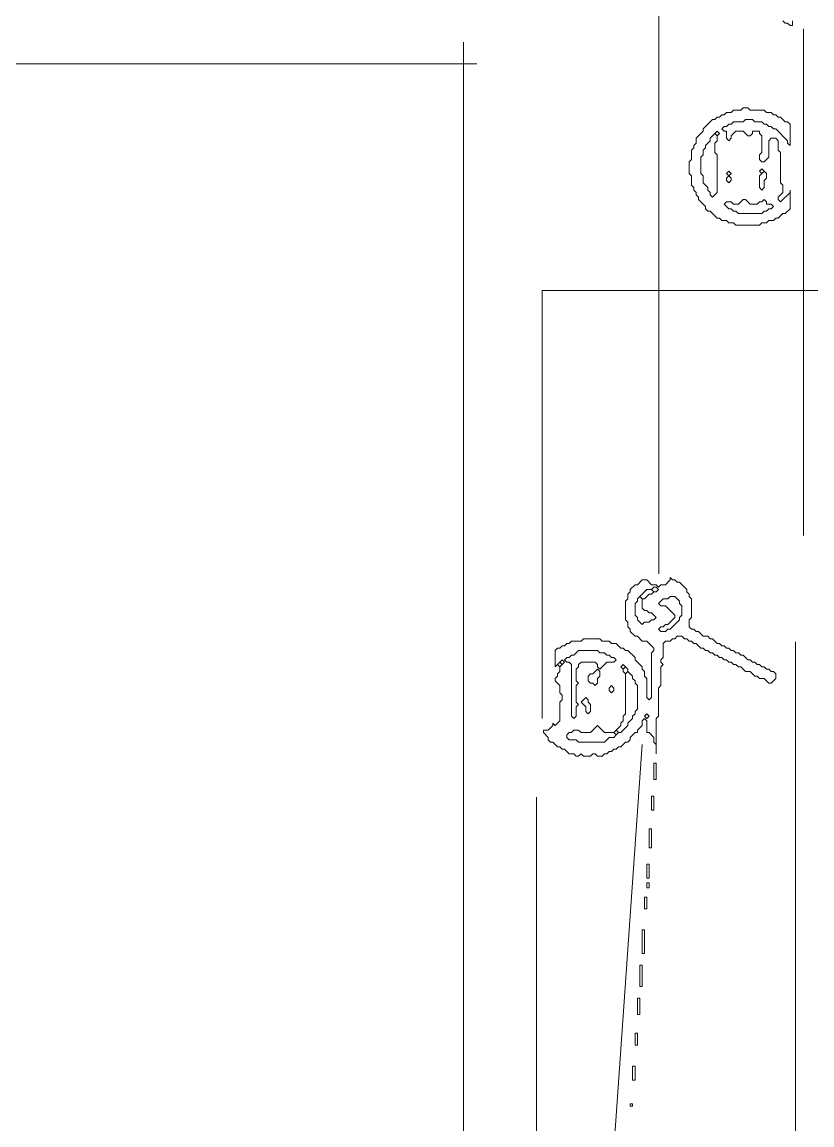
# Model space of a CAD drawing. Header units: millimetres. Extents: x 4 to 412, y 4 to 290.
# Drawn here: x 250.2 to 279.65, y 145.99 to 187.1 of the extents above; entities that cross this region are included whole.
import ezdxf

# ---------------------------------------------------------------- set-up
doc = ezdxf.new("R2010")
doc.units = ezdxf.units.MM
doc.layers.add('TRACE_STRAIGHT', color=5, linetype='Continuous', lineweight=0)
doc.layers.add('TRACE_TEXT_SYMBOL', color=6, linetype='Continuous', lineweight=0)

msp = doc.modelspace()

# ---------------------------------------------------------------- linework, layer by layer
at = {"layer": 'TRACE_STRAIGHT', "color": 5}
for p, q in [((273.944, 189.537), (273.944, 166.528)), ((279.334, 186.845), (279.334, 167.959)), ((266.657, 186.349), (266.657, 143.586)), ((246.254, 185.548), (267.158, 185.548)), ((269.594, 177.096), (269.594, 161.134)), ((269.594, 177.096), (280.605, 177.096)), ((279.039, 163.994), (279.039, 142.472)), ((271.743, 137.492), (273.319, 160.173)), ((269.378, 158.206), (269.378, 143.586))]:
    msp.add_line(p, q, dxfattribs=at)
at = {"layer": 'TRACE_TEXT_SYMBOL', "color": 6}
for points in [[(278.574, 187.146), (278.661, 187.059), (278.749, 187.059), (278.837, 186.971), (278.924, 186.971), (278.924, 187.146)], [(277.085, 183.906), (276.998, 183.818), (276.735, 183.818), (276.647, 183.731), (276.472, 183.731), (276.385, 183.643), (276.297, 183.643), (276.209, 183.556), (276.122, 183.556), (276.034, 183.468), (275.947, 183.468), (275.596, 183.118), (275.596, 183.03), (275.334, 182.768), (275.334, 182.592), (275.246, 182.505), (275.246, 182.417), (275.159, 182.33), (275.159, 181.979), (275.071, 181.892), (275.071, 181.454), (275.159, 181.366), (275.159, 181.016), (275.246, 180.929), (275.246, 180.841), (275.334, 180.753), (275.334, 180.666), (275.421, 180.578), (275.421, 180.491), (275.684, 180.228), (275.684, 180.14), (275.772, 180.053), (275.859, 180.053), (276.122, 179.79), (276.209, 179.79), (276.297, 179.703), (276.472, 179.703), (276.56, 179.615), (276.735, 179.615), (276.822, 179.527), (277.698, 179.527), (277.786, 179.615), (277.961, 179.615), (278.048, 179.703), (278.224, 179.703), (278.311, 179.79), (278.399, 179.79), (278.574, 179.965), (278.661, 179.965), (278.837, 180.14), (278.837, 180.841), (278.837, 180.753), (278.486, 180.403), (278.399, 180.491), (278.399, 180.578), (278.574, 180.753), (278.574, 181.016), (278.486, 181.104), (278.486, 182.242), (278.399, 182.33), (278.399, 182.68), (278.311, 182.768), (278.136, 182.768), (278.048, 182.68)], [(278.048, 182.68), (278.048, 182.067), (277.873, 181.892), (277.786, 181.892), (277.698, 181.979), (277.698, 182.155), (277.786, 182.242), (277.786, 182.855), (277.698, 182.943), (277.698, 183.03), (277.435, 183.03), (277.435, 182.943), (277.348, 182.855), (277.26, 182.855), (277.085, 183.03), (276.822, 183.03), (276.647, 182.855), (276.647, 182.768), (276.56, 182.68), (276.472, 182.768), (276.472, 183.03), (276.385, 183.03), (276.297, 183.118), (276.385, 183.205), (276.472, 183.205), (276.56, 183.293), (276.647, 183.293), (276.735, 183.381), (277.085, 183.381), (277.173, 183.468), (277.435, 183.468), (277.523, 183.381), (277.786, 183.381), (277.873, 183.293), (277.961, 183.293), (278.048, 183.205), (278.136, 183.205), (278.224, 183.118), (278.311, 183.118), (278.749, 182.68), (278.749, 182.592), (278.837, 182.505), (278.837, 183.293), (278.749, 183.381), (278.661, 183.381), (278.486, 183.556), (278.399, 183.556), (278.311, 183.643), (278.224, 183.643), (278.136, 183.731), (277.961, 183.731), (277.873, 183.818), (277.348, 183.818), (277.26, 183.906), (277.085, 183.906)], [(274.37, 166.391), (274.37, 166.304), (274.195, 166.128), (274.02, 166.128), (273.932, 166.041), (273.845, 166.128), (273.67, 166.128), (273.495, 166.304), (273.319, 166.304), (273.144, 166.128), (273.057, 166.128), (272.882, 165.953), (272.882, 165.866), (272.794, 165.778), (272.794, 165.603), (272.706, 165.515), (272.706, 164.815), (272.794, 164.727), (272.794, 164.552), (272.882, 164.465), (272.882, 164.377), (273.057, 164.202), (273.144, 164.202), (273.319, 164.027), (273.495, 164.027), (273.757, 163.764), (273.757, 163.676), (273.67, 163.589), (273.67, 161.925), (273.582, 161.837), (273.495, 161.925), (273.495, 162.626), (273.407, 162.713), (273.407, 162.888), (273.319, 162.976), (273.319, 163.063), (273.057, 163.326), (273.057, 163.414), (272.794, 163.676), (272.706, 163.676), (272.619, 163.764), (272.531, 163.764), (272.356, 163.939), (272.181, 163.939), (272.093, 164.027), (271.831, 164.027), (271.743, 164.114), (271.13, 164.114), (271.043, 164.027), (270.692, 164.027), (270.605, 163.939), (270.517, 163.939), (270.429, 163.852), (270.342, 163.852), (270.254, 163.764), (270.167, 163.764), (270.079, 163.676), (270.079, 163.063), (270.167, 163.151), (270.254, 163.063), (270.254, 162.888), (270.167, 162.801), (270.167, 162.713), (270.079, 162.626)], [(276.56, 163.764), (276.472, 163.764), (276.385, 163.852), (276.297, 163.852), (276.209, 163.939), (276.122, 163.939), (275.947, 164.114), (275.859, 164.114), (275.772, 164.202), (275.596, 164.202), (275.421, 164.377), (275.334, 164.377), (275.246, 164.465), (275.159, 164.465), (275.071, 164.552), (275.071, 164.815), (275.159, 164.902), (275.159, 165.603), (275.071, 165.691), (275.071, 165.778), (274.983, 165.866), (274.983, 165.953), (274.721, 166.216), (274.633, 166.216), (274.545, 166.304), (274.458, 166.304), (274.37, 166.391)], [(274.108, 163.151), (274.02, 163.239), (274.02, 163.326), (274.108, 163.414), (274.108, 163.939), (274.195, 164.027), (274.37, 164.027), (274.458, 164.114), (274.545, 164.114), (274.633, 164.202), (274.808, 164.202), (274.896, 164.114), (274.983, 164.114), (275.071, 164.027), (275.159, 164.027), (275.246, 163.939), (275.334, 163.939), (275.509, 163.764), (275.596, 163.764), (275.684, 163.676), (275.772, 163.676), (275.859, 163.589), (275.947, 163.589), (276.034, 163.501), (276.122, 163.501), (276.209, 163.414), (276.297, 163.414), (276.385, 163.326), (276.472, 163.326), (276.56, 163.239), (276.647, 163.239), (276.735, 163.151), (276.822, 163.151), (276.91, 163.063), (276.998, 163.063), (277.173, 162.888), (277.348, 162.888), (277.523, 162.713), (277.611, 162.713), (277.698, 162.626), (277.873, 162.626), (278.048, 162.45), (278.136, 162.45), (278.311, 162.626), (278.311, 162.801), (278.224, 162.888), (278.136, 162.888), (278.048, 162.976), (277.961, 162.976), (277.873, 163.063), (277.786, 163.063), (277.698, 163.151), (277.611, 163.151), (277.523, 163.239), (277.435, 163.239), (277.348, 163.326), (277.26, 163.326), (277.085, 163.501), (276.998, 163.501), (276.91, 163.589), (276.822, 163.589), (276.735, 163.676), (276.647, 163.676), (276.56, 163.764)], [(270.079, 162.626), (270.079, 162.538), (270.254, 162.363), (270.254, 162.1), (270.342, 162.012), (270.342, 161.837), (270.254, 161.75), (270.254, 161.049), (270.079, 160.874), (269.992, 160.962), (269.992, 160.874), (269.816, 160.699), (269.641, 160.699), (269.641, 160.611), (269.816, 160.436), (269.816, 160.349), (269.904, 160.261), (269.992, 160.261), (270.167, 160.086), (270.254, 160.086), (270.342, 159.998), (270.429, 159.998), (270.605, 159.823), (270.78, 159.823), (270.867, 159.736), (270.955, 159.736), (271.043, 159.823), (271.13, 159.736), (271.393, 159.736), (271.48, 159.823), (271.568, 159.823), (271.656, 159.736), (271.831, 159.736), (271.918, 159.823), (272.006, 159.823), (272.093, 159.911), (272.181, 159.911), (272.269, 159.998), (272.356, 159.998), (272.444, 160.086), (272.531, 160.086), (272.706, 160.261), (272.794, 160.261), (272.882, 160.349), (272.882, 160.436), (273.057, 160.611), (273.144, 160.611), (273.144, 160.699), (273.319, 160.874), (273.319, 161.049), (273.407, 161.137), (273.495, 161.049), (273.495, 160.611), (273.582, 160.611), (273.757, 160.436), (273.757, 160.261), (273.845, 160.173), (273.845, 159.823), (273.845, 161.137), (273.932, 161.224), (273.932, 162.275), (274.02, 162.363), (274.02, 163.063), (274.108, 163.151)]]:
    msp.add_lwpolyline(points, dxfattribs=at)
for points in [[(276.034, 182.943), (276.122, 183.03), (276.209, 182.943), (276.122, 182.855)], [(276.034, 182.943), (276.122, 182.855), (276.122, 182.68), (276.034, 182.592), (276.034, 182.242), (276.122, 182.155), (276.122, 180.753), (275.947, 180.578), (275.859, 180.666), (275.859, 180.753), (275.772, 180.841), (275.772, 180.929), (275.596, 181.104), (275.596, 181.366), (275.509, 181.454), (275.509, 182.067), (275.596, 182.155), (275.596, 182.33), (275.684, 182.417), (275.684, 182.505), (275.859, 182.68), (275.859, 182.768)], [(276.472, 181.454), (276.56, 181.542), (276.647, 181.454), (276.56, 181.366)], [(276.472, 181.279), (276.56, 181.366), (276.647, 181.279), (276.647, 181.191), (276.56, 181.104), (276.472, 181.191)], [(277.698, 181.542), (277.786, 181.629), (277.873, 181.542), (277.786, 181.454)], [(277.873, 181.542), (277.961, 181.454), (277.961, 181.279), (277.873, 181.191), (277.873, 180.929), (277.786, 180.841), (277.698, 180.929), (277.698, 181.366)], [(277.085, 180.491), (277.173, 180.491), (277.348, 180.316), (277.611, 180.316), (277.698, 180.403), (277.786, 180.403), (277.873, 180.491), (277.961, 180.403), (277.961, 180.316), (278.136, 180.316), (278.224, 180.228), (278.136, 180.14), (278.048, 180.14), (277.961, 180.053), (277.873, 180.053), (277.786, 179.965), (276.91, 179.965), (276.822, 180.053), (276.735, 180.053), (276.647, 180.14), (276.56, 180.14), (276.385, 180.316), (276.472, 180.403), (276.647, 180.403), (276.735, 180.316), (276.91, 180.316)], [(273.495, 165.953), (273.67, 165.953), (273.757, 165.866), (273.67, 165.778), (273.582, 165.778), (273.407, 165.603), (273.319, 165.603), (273.232, 165.691)], [(273.67, 165.953), (273.757, 166.041), (273.845, 166.041), (273.932, 165.953), (273.845, 165.866), (273.757, 165.866)], [(273.144, 165.603), (273.232, 165.691), (273.319, 165.603), (273.319, 165.253), (273.407, 165.165), (273.495, 165.165), (273.582, 165.078), (273.67, 165.078), (273.845, 164.902), (273.757, 164.815), (273.67, 164.815), (273.582, 164.727), (273.407, 164.727), (273.319, 164.64), (273.144, 164.815), (273.144, 164.902), (273.057, 164.99), (273.057, 165.428), (273.144, 165.515)], [(274.283, 165.603), (274.37, 165.691), (274.545, 165.691), (274.721, 165.515), (274.721, 165.428), (274.808, 165.34), (274.808, 164.99), (274.721, 164.902), (274.721, 164.815), (274.37, 164.465), (274.283, 164.465), (274.195, 164.377), (274.02, 164.377), (273.932, 164.465), (274.02, 164.552), (274.108, 164.552), (274.195, 164.64), (274.283, 164.64), (274.545, 164.902), (274.545, 164.99), (274.195, 165.34), (274.02, 165.34), (273.932, 165.428), (274.108, 165.603)], [(270.955, 163.676), (271.656, 163.676), (271.743, 163.589), (271.918, 163.589), (272.006, 163.501), (272.093, 163.501), (272.181, 163.414), (272.269, 163.414), (272.356, 163.326), (272.269, 163.239), (272.006, 163.239), (271.743, 162.976), (271.656, 163.063), (271.656, 163.151), (271.568, 163.239), (271.043, 163.239), (270.955, 163.151), (270.955, 163.063), (270.867, 162.976), (270.867, 162.538), (270.955, 162.45), (270.867, 162.363), (270.867, 161.75), (270.955, 161.662), (270.867, 161.575), (270.867, 161.224), (270.78, 161.137), (270.692, 161.224), (270.692, 163.151), (270.605, 163.239), (270.517, 163.239), (270.429, 163.326), (270.517, 163.414), (270.605, 163.414), (270.692, 163.501), (270.78, 163.501)], [(270.167, 163.151), (270.254, 163.239), (270.342, 163.151), (270.254, 163.063)], [(270.254, 163.239), (270.342, 163.326), (270.429, 163.239), (270.342, 163.151)], [(271.656, 162.976), (271.743, 162.888), (271.743, 162.713), (271.656, 162.626), (271.656, 162.45), (271.568, 162.363), (271.48, 162.45), (271.393, 162.45), (271.305, 162.538), (271.305, 162.713), (271.393, 162.801), (271.48, 162.801)], [(272.706, 162.801), (272.794, 162.888), (272.969, 162.713), (272.969, 162.626), (273.057, 162.538), (273.057, 162.45), (273.144, 162.363), (273.144, 161.487), (273.057, 161.399), (273.057, 161.312), (272.969, 161.224), (272.969, 161.137), (272.794, 160.962), (272.794, 160.874), (272.531, 160.611), (272.444, 160.611), (272.356, 160.699), (272.531, 160.874), (272.531, 160.962), (272.619, 161.049), (272.619, 161.224), (272.706, 161.312)], [(272.531, 163.063), (272.619, 163.151), (272.706, 163.063), (272.619, 162.976)], [(272.619, 162.976), (272.706, 163.063), (272.794, 162.976), (272.794, 162.888), (272.706, 162.801), (272.619, 162.888)], [(272.093, 162.275), (272.181, 162.363), (272.269, 162.275), (272.269, 162.188), (272.181, 162.1), (272.093, 162.188)], [(271.218, 161.925), (271.305, 161.837), (271.305, 161.75), (271.393, 161.662), (271.393, 161.399), (271.305, 161.312), (271.218, 161.399), (271.218, 161.575), (271.043, 161.75)], [(273.407, 161.224), (273.495, 161.312), (273.582, 161.224), (273.495, 161.137)], [(271.656, 160.874), (271.918, 160.611), (272.269, 160.611), (272.356, 160.524), (272.269, 160.436), (272.093, 160.436), (271.918, 160.261), (270.955, 160.261), (270.867, 160.349), (270.605, 160.349), (270.517, 160.436), (270.517, 160.524), (270.605, 160.611), (270.692, 160.611), (270.78, 160.699), (270.955, 160.699), (271.043, 160.611), (271.393, 160.611)], [(272.269, 160.611), (272.356, 160.699), (272.444, 160.611), (272.356, 160.524)], [(273.757, 159.473), (273.845, 159.473), (273.845, 158.86), (273.757, 158.86)], [(273.67, 158.247), (273.757, 158.247), (273.757, 157.721), (273.67, 157.721)], [(273.582, 157.021), (273.67, 157.021), (273.67, 156.32), (273.582, 156.32)], [(273.495, 155.707), (273.582, 155.707), (273.582, 155.182), (273.495, 155.182)], [(273.495, 155.007), (273.582, 155.007), (273.582, 154.831), (273.495, 154.831)], [(273.407, 154.481), (273.495, 154.481), (273.495, 154.043), (273.407, 154.043)], [(273.319, 153.255), (273.407, 153.255), (273.407, 152.379), (273.319, 152.379)], [(273.232, 151.941), (273.319, 151.941), (273.319, 151.153), (273.232, 151.153)], [(273.144, 150.715), (273.232, 150.715), (273.232, 150.102), (273.144, 150.102)], [(273.057, 149.402), (273.144, 149.402), (273.144, 148.964), (273.057, 148.964)], [(272.969, 148.176), (273.057, 148.176), (273.057, 147.65), (272.969, 147.65)], [(272.882, 146.775), (272.969, 146.775), (272.969, 146.687), (272.882, 146.687)]]:
    msp.add_lwpolyline(points, close=True, dxfattribs=at)

doc.saveas('drawing.dxf')
